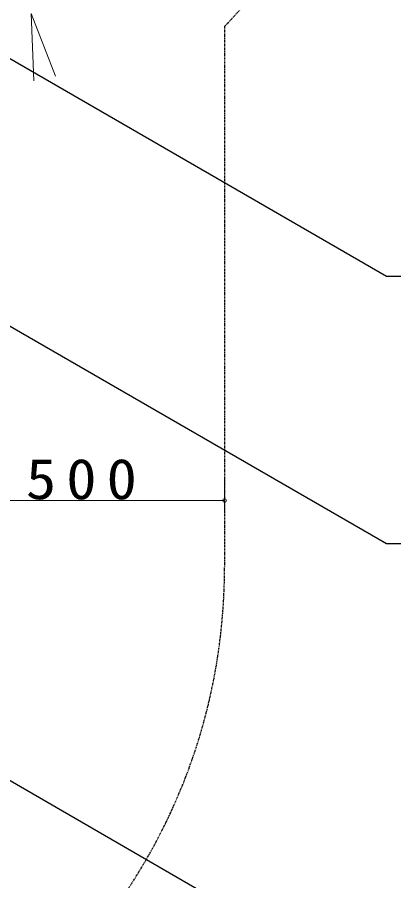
# Model space of a CAD drawing. Units: millimetres, scale not verified. Extents: x -15400 to 0, y 0 to 10680.
# Drawn here: x -9767 to -9086, y 5748 to 7309 of the extents above; entities that cross this region are included whole.
import ezdxf

# ---------------------------------------------------------------- set-up
doc = ezdxf.new("R2010")
doc.units = ezdxf.units.MM
doc.linetypes.add('USER3', pattern=[8, 3, -1, 1, -1, 1, -1])
doc.layers.add('線', color=2, linetype='Continuous', lineweight=25)
doc.layers.add('補助', color=2, linetype='Continuous', lineweight=50)
doc.styles.add('ＭＳ ゴシック', font='')
doc.styles.get('ＭＳ ゴシック').set_extended_font_data('MS Gothic')

# ---------------------------------------------------------------- blocks, each defined once
blk = doc.blocks.new('dimension_origin')
at = {"color": 0, "linetype": 'Continuous', "lineweight": -2}
blk.add_circle((0, 0), 1.25, dxfattribs=at)
blk = doc.blocks.new('open_arrow')
at = {"color": 0, "linetype": 'Continuous', "lineweight": -2}
blk.add_lwpolyline([(7.5, 1.25), (0, 0), (7.5, -1.25)], dxfattribs=at)

msp = doc.modelspace()

# ---------------------------------------------------------------- linework, layer by layer
at = {"layer": '線', "linetype": 'USER3'}
msp.add_line((-9392.107, 7291.964), (-9392.107, 6315.393), dxfattribs=at)
for centre, start, end in [((-10156.714, 8022.5), 316.30541, 133.69459), ((-10449.607, 6315.393), 270, 0)]:
    msp.add_arc(centre, 1057.5, start, end, dxfattribs=at)
at = {"layer": '補助', "lineweight": 25}
for p, q in [((-9782.684, 7235.393), (-9099.214, 6840.792)), ((-9099.214, 6840.792), (-9059.214, 6840.792)), ((-9788.184, 6755.393), (-9099.214, 6357.616)), ((-9099.214, 6357.616), (-9059.214, 6357.616)), ((-9862.875, 5976.643), (-9187.375, 5586.643))]:
    msp.add_line(p, q, dxfattribs=at)
at = {"layer": '補助', "lineweight": 13}
for p, q in [((-9392.107, 6415.393), (-9392.107, 6475.393)), ((-9892.107, 6435.393), (-9392.107, 6435.393))]:
    msp.add_line(p, q, dxfattribs=at)

# ---------------------------------------------------------------- block references
for name, p, xscale, yscale, rotation in [('open_arrow', (-9742.107, 7315.393), 16, 16, 281.8), ('dimension_origin', (-9392.107, 6435.393), 2.67, 2.67, 180)]:
    msp.add_blockref(name, p, dxfattribs=dict(at, xscale=xscale, yscale=yscale, rotation=rotation))

# ---------------------------------------------------------------- texts
at = {"layer": '補助', "insert": (-9642.107, 6436.393), "char_height": 73.31, "attachment_point": 8, "style": 'ＭＳ ゴシック'}
msp.add_mtext('\\T1.33;\\W1.1;500', dxfattribs=at)

doc.saveas('drawing.dxf')
